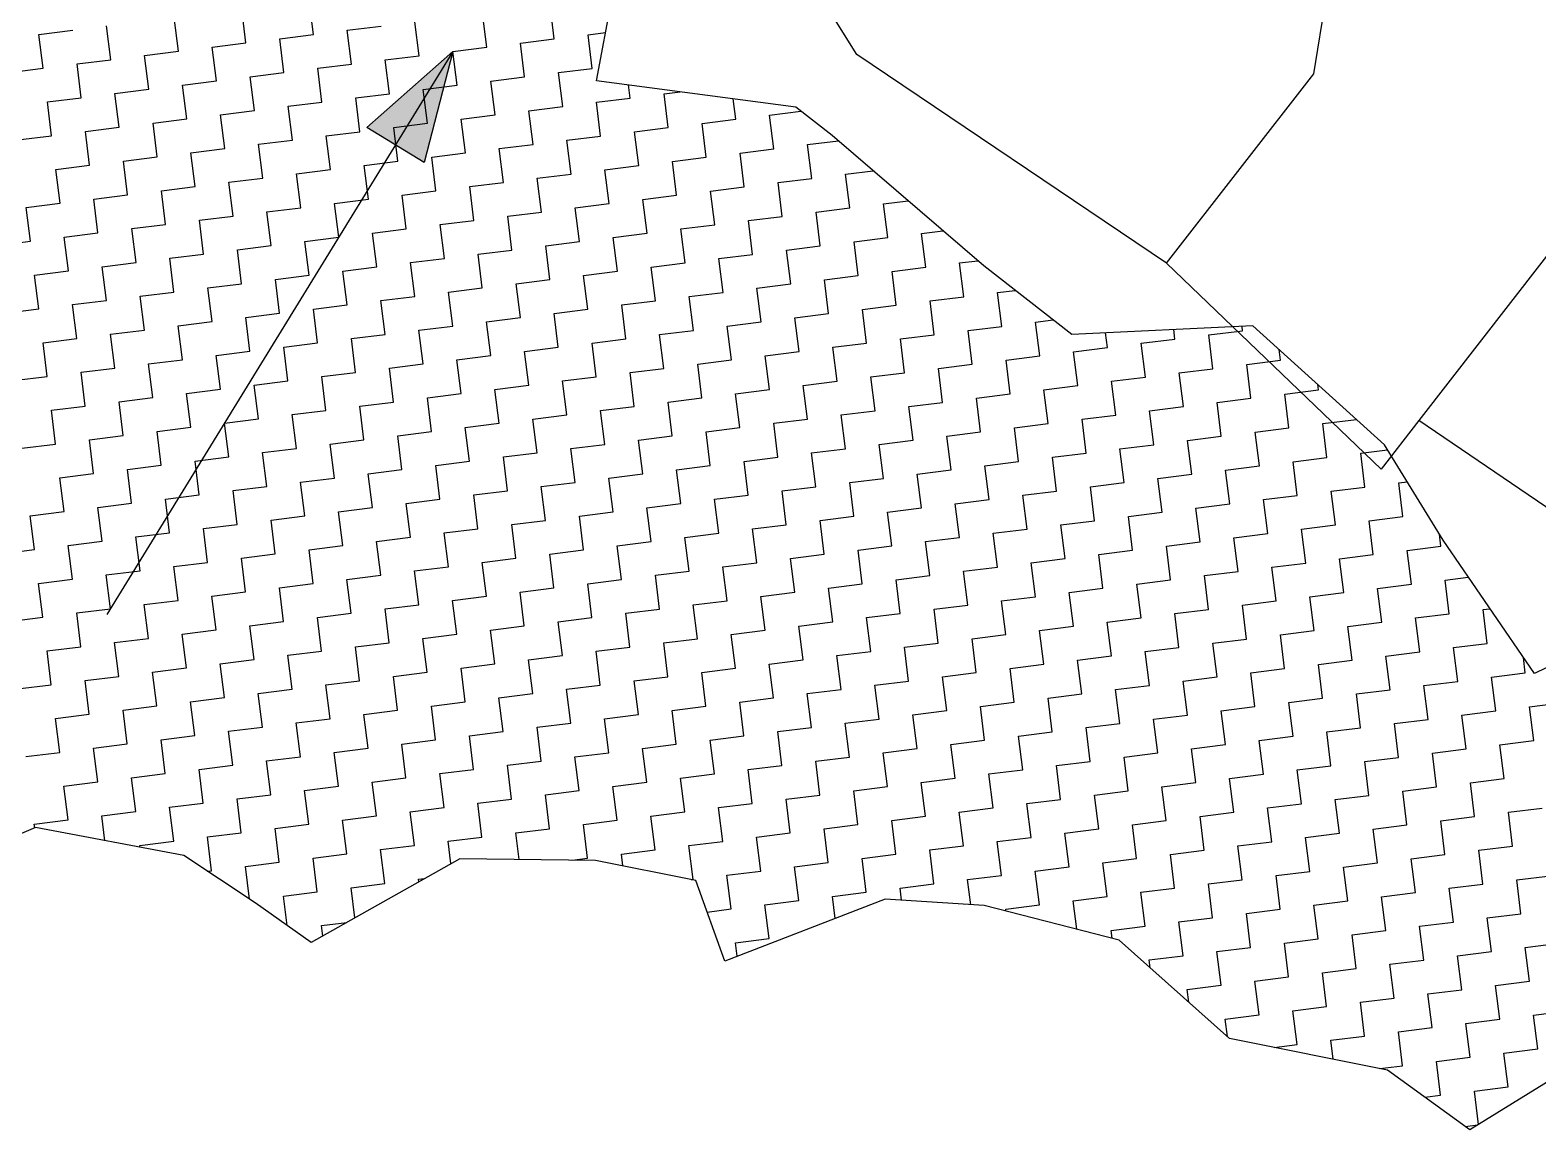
# Model space of a CAD drawing. Header units: metres. Extents: x 290108 to 292128, y 1990044 to 1991719.
# Drawn here: x 290333.5 to 290557.1, y 1990309.5 to 1990472.6 of the extents above; entities that cross this region are included whole.
import ezdxf

# ---------------------------------------------------------------- set-up
doc = ezdxf.new("R2010")
doc.units = ezdxf.units.M
doc.header["$MEASUREMENT"] = 0
doc.layers.add('POLY_HATCH', color=12, linetype='Continuous')
doc.layers.add('POLY_PARCEL', color=6, linetype='Continuous')

msp = doc.modelspace()

# ---------------------------------------------------------------- hatches: boundary and pattern name
h = msp.add_hatch(color=256)
h.paths.add_polyline_path([(290387.7, 1990455.57), (290391.94, 1990452.96), (290396.22, 1990469.43)])
h.paths.add_polyline_path([(290396.22, 1990469.43), (290383.46, 1990458.17), (290387.7, 1990455.57)])

# ---------------------------------------------------------------- linework, layer by layer
for points in [[(290396.22, 1990469.43), (290344.91, 1990385.92)], [(290396.22, 1990469.43), (290383.46, 1990458.17)], [(290396.22, 1990469.43), (290391.94, 1990452.96)], [(290391.94, 1990452.96), (290383.46, 1990458.17)]]:
    msp.add_lwpolyline(points)
at = {"layer": 'POLY_HATCH', "linetype": 'Continuous'}
for p, q in [((290375.55, 1990471.94), (290374.92, 1990476.96)), ((290411.25, 1990471.3), (290410.63, 1990476.31)), ((290355.5, 1990469.45), (290354.88, 1990474.46)), ((290365.52, 1990470.7), (290364.9, 1990475.71)), ((290391.2, 1990468.8), (290390.58, 1990473.81)), ((290401.23, 1990470.05), (290400.6, 1990475.06)), ((290334.83, 1990471.97), (290339.84, 1990472.59)), ((290335.46, 1990466.96), (290334.83, 1990471.97)), ((290345.48, 1990468.2), (290344.86, 1990473.21)), ((290370.54, 1990471.32), (290375.55, 1990471.94)), ((290380.56, 1990472.57), (290385.57, 1990473.19)), ((290381.18, 1990467.56), (290380.56, 1990472.57)), ((290416.26, 1990471.92), (290418.87, 1990472.25)), ((290416.89, 1990466.91), (290416.26, 1990471.92)), ((290350.49, 1990468.83), (290355.5, 1990469.45)), ((290360.51, 1990470.07), (290365.52, 1990470.7)), ((290361.14, 1990465.06), (290360.51, 1990470.07)), ((290371.16, 1990466.31), (290370.54, 1990471.32)), ((290396.22, 1990469.43), (290401.23, 1990470.05)), ((290396.84, 1990464.42), (290396.22, 1990469.43)), ((290406.24, 1990470.67), (290411.25, 1990471.3)), ((290406.86, 1990465.66), (290406.24, 1990470.67)), ((290340.47, 1990467.58), (290345.48, 1990468.2)), ((290341.09, 1990462.57), (290340.47, 1990467.58)), ((290351.11, 1990463.82), (290350.49, 1990468.83)), ((290376.17, 1990466.93), (290381.18, 1990467.56)), ((290386.19, 1990468.18), (290391.2, 1990468.8)), ((290386.82, 1990463.17), (290386.19, 1990468.18)), ((290330.44, 1990466.33), (290335.46, 1990466.96)), ((290356.12, 1990464.44), (290361.14, 1990465.06)), ((290366.15, 1990465.69), (290371.16, 1990466.31)), ((290366.77, 1990460.67), (290366.15, 1990465.69)), ((290376.79, 1990461.92), (290376.17, 1990466.93)), ((290401.85, 1990465.04), (290406.86, 1990465.66)), ((290402.47, 1990460.03), (290401.85, 1990465.04)), ((290411.87, 1990466.29), (290416.89, 1990466.91)), ((290412.5, 1990461.27), (290411.87, 1990466.29)), ((290346.1, 1990463.19), (290351.11, 1990463.82)), ((290346.73, 1990458.18), (290346.1, 1990463.19)), ((290356.75, 1990459.43), (290356.12, 1990464.44)), ((290381.81, 1990462.54), (290386.82, 1990463.17)), ((290391.83, 1990463.79), (290396.84, 1990464.42)), ((290392.45, 1990458.78), (290391.83, 1990463.79)), ((290422.52, 1990462.52), (290422.28, 1990464.46)), ((290427.53, 1990463.14), (290429.92, 1990463.44)), ((290428.15, 1990458.13), (290427.53, 1990463.14)), ((290336.08, 1990461.95), (290341.09, 1990462.57)), ((290336.7, 1990456.93), (290336.08, 1990461.95)), ((290361.76, 1990460.05), (290366.77, 1990460.67)), ((290371.78, 1990461.3), (290376.79, 1990461.92)), ((290372.41, 1990456.29), (290371.78, 1990461.3)), ((290382.43, 1990457.53), (290381.81, 1990462.54)), ((290407.49, 1990460.65), (290412.5, 1990461.27)), ((290408.11, 1990455.64), (290407.49, 1990460.65)), ((290417.51, 1990461.9), (290422.52, 1990462.52)), ((290418.13, 1990456.89), (290417.51, 1990461.9)), ((290438.18, 1990459.38), (290437.8, 1990462.39)), ((290443.19, 1990460), (290447.84, 1990460.58)), ((290341.71, 1990457.56), (290346.73, 1990458.18)), ((290351.74, 1990458.8), (290356.75, 1990459.43)), ((290352.36, 1990453.79), (290351.74, 1990458.8)), ((290362.38, 1990455.04), (290361.76, 1990460.05)), ((290387.44, 1990458.16), (290392.45, 1990458.78)), ((290388.06, 1990453.15), (290387.44, 1990458.16)), ((290397.46, 1990459.4), (290402.47, 1990460.03)), ((290398.09, 1990454.39), (290397.46, 1990459.4)), ((290433.17, 1990458.76), (290438.18, 1990459.38)), ((290433.79, 1990453.74), (290433.17, 1990458.76)), ((290443.81, 1990454.99), (290443.19, 1990460)), ((290331.69, 1990456.31), (290336.7, 1990456.93)), ((290342.34, 1990452.55), (290341.71, 1990457.56)), ((290367.39, 1990455.66), (290372.41, 1990456.29)), ((290377.42, 1990456.91), (290382.43, 1990457.53)), ((290378.04, 1990451.9), (290377.42, 1990456.91)), ((290413.12, 1990456.26), (290418.13, 1990456.89)), ((290413.74, 1990451.25), (290413.12, 1990456.26)), ((290423.14, 1990457.51), (290428.15, 1990458.13)), ((290423.77, 1990452.5), (290423.14, 1990457.51)), ((290448.82, 1990455.62), (290453.39, 1990456.18)), ((290347.35, 1990453.17), (290352.36, 1990453.79)), ((290357.37, 1990454.42), (290362.38, 1990455.04)), ((290358, 1990449.4), (290357.37, 1990454.42)), ((290368.02, 1990450.65), (290367.39, 1990455.66)), ((290393.08, 1990453.77), (290398.09, 1990454.39)), ((290393.7, 1990448.76), (290393.08, 1990453.77)), ((290403.1, 1990455.02), (290408.11, 1990455.64)), ((290403.72, 1990450), (290403.1, 1990455.02)), ((290428.78, 1990453.12), (290433.79, 1990453.74)), ((290438.8, 1990454.37), (290443.81, 1990454.99)), ((290439.42, 1990449.36), (290438.8, 1990454.37)), ((290449.45, 1990450.6), (290448.82, 1990455.62)), ((290337.33, 1990451.92), (290342.34, 1990452.55)), ((290337.95, 1990446.91), (290337.33, 1990451.92)), ((290347.97, 1990448.16), (290347.35, 1990453.17)), ((290373.03, 1990451.27), (290378.04, 1990451.9)), ((290383.05, 1990452.52), (290388.06, 1990453.15)), ((290383.68, 1990447.51), (290383.05, 1990452.52)), ((290418.76, 1990451.87), (290423.77, 1990452.5)), ((290419.38, 1990446.86), (290418.76, 1990451.87)), ((290429.4, 1990448.11), (290428.78, 1990453.12)), ((290454.46, 1990451.23), (290458.56, 1990451.74)), ((290352.98, 1990448.78), (290358, 1990449.4)), ((290363.01, 1990450.03), (290368.02, 1990450.65)), ((290363.63, 1990445.02), (290363.01, 1990450.03)), ((290373.65, 1990446.26), (290373.03, 1990451.27)), ((290398.71, 1990449.38), (290403.72, 1990450)), ((290399.33, 1990444.37), (290398.71, 1990449.38)), ((290408.73, 1990450.63), (290413.74, 1990451.25)), ((290409.36, 1990445.62), (290408.73, 1990450.63)), ((290434.41, 1990448.73), (290439.42, 1990449.36)), ((290444.44, 1990449.98), (290449.45, 1990450.6)), ((290445.06, 1990444.97), (290444.44, 1990449.98)), ((290455.08, 1990446.22), (290454.46, 1990451.23)), ((290342.96, 1990447.53), (290347.97, 1990448.16)), ((290343.58, 1990442.52), (290342.96, 1990447.53)), ((290353.61, 1990443.77), (290352.98, 1990448.78)), ((290378.66, 1990446.89), (290383.68, 1990447.51)), ((290388.69, 1990448.13), (290393.7, 1990448.76)), ((290389.31, 1990443.12), (290388.69, 1990448.13)), ((290424.39, 1990447.49), (290429.4, 1990448.11)), ((290425.01, 1990442.48), (290424.39, 1990447.49)), ((290435.04, 1990443.72), (290434.41, 1990448.73)), ((290460.09, 1990446.84), (290463.73, 1990447.29)), ((290332.94, 1990446.29), (290337.95, 1990446.91)), ((290333.56, 1990441.28), (290332.94, 1990446.29)), ((290358.62, 1990444.39), (290363.63, 1990445.02)), ((290368.64, 1990445.64), (290373.65, 1990446.26)), ((290369.26, 1990440.63), (290368.64, 1990445.64)), ((290379.29, 1990441.88), (290378.66, 1990446.89)), ((290404.34, 1990444.99), (290409.36, 1990445.62)), ((290404.97, 1990439.98), (290404.34, 1990444.99)), ((290414.37, 1990446.24), (290419.38, 1990446.86)), ((290414.99, 1990441.23), (290414.37, 1990446.24)), ((290440.05, 1990444.35), (290445.06, 1990444.97)), ((290450.07, 1990445.59), (290455.08, 1990446.22)), ((290450.69, 1990440.58), (290450.07, 1990445.59)), ((290460.72, 1990441.83), (290460.09, 1990446.84)), ((290338.57, 1990441.9), (290343.58, 1990442.52)), ((290348.6, 1990443.15), (290353.61, 1990443.77)), ((290349.22, 1990438.13), (290348.6, 1990443.15)), ((290359.24, 1990439.38), (290358.62, 1990444.39)), ((290384.3, 1990442.5), (290389.31, 1990443.12)), ((290384.92, 1990437.49), (290384.3, 1990442.5)), ((290394.32, 1990443.75), (290399.33, 1990444.37)), ((290394.95, 1990438.73), (290394.32, 1990443.75)), ((290430.03, 1990443.1), (290435.04, 1990443.72)), ((290430.65, 1990438.09), (290430.03, 1990443.1)), ((290440.67, 1990439.33), (290440.05, 1990444.35)), ((290465.73, 1990442.45), (290468.89, 1990442.85)), ((290328.55, 1990440.65), (290333.56, 1990441.28)), ((290339.2, 1990436.89), (290338.57, 1990441.9)), ((290364.25, 1990440.01), (290369.26, 1990440.63)), ((290374.28, 1990441.25), (290379.29, 1990441.88)), ((290374.9, 1990436.24), (290374.28, 1990441.25)), ((290409.98, 1990440.6), (290414.99, 1990441.23)), ((290410.6, 1990435.59), (290409.98, 1990440.6)), ((290420, 1990441.85), (290425.01, 1990442.48)), ((290420.63, 1990436.84), (290420, 1990441.85)), ((290445.68, 1990439.96), (290450.69, 1990440.58)), ((290455.71, 1990441.2), (290460.72, 1990441.83)), ((290456.33, 1990436.19), (290455.71, 1990441.2)), ((290466.35, 1990437.44), (290465.73, 1990442.45)), ((290344.21, 1990437.51), (290349.22, 1990438.13)), ((290354.23, 1990438.76), (290359.24, 1990439.38)), ((290354.85, 1990433.75), (290354.23, 1990438.76)), ((290364.88, 1990434.99), (290364.25, 1990440.01)), ((290389.93, 1990438.11), (290394.95, 1990438.73)), ((290390.56, 1990433.1), (290389.93, 1990438.11)), ((290399.96, 1990439.36), (290404.97, 1990439.98)), ((290400.58, 1990434.35), (290399.96, 1990439.36)), ((290425.64, 1990437.46), (290430.65, 1990438.09)), ((290435.66, 1990438.71), (290440.67, 1990439.33)), ((290436.28, 1990433.7), (290435.66, 1990438.71)), ((290446.31, 1990434.95), (290445.68, 1990439.96)), ((290471.36, 1990438.06), (290474.06, 1990438.4)), ((290471.99, 1990433.05), (290471.36, 1990438.06)), ((290334.18, 1990436.26), (290339.2, 1990436.89)), ((290334.81, 1990431.25), (290334.18, 1990436.26)), ((290344.83, 1990432.5), (290344.21, 1990437.51)), ((290369.89, 1990435.62), (290374.9, 1990436.24)), ((290379.91, 1990436.86), (290384.92, 1990437.49)), ((290380.53, 1990431.85), (290379.91, 1990436.86)), ((290415.61, 1990436.22), (290420.63, 1990436.84)), ((290416.24, 1990431.21), (290415.61, 1990436.22)), ((290426.26, 1990432.45), (290425.64, 1990437.46)), ((290451.32, 1990435.57), (290456.33, 1990436.19)), ((290461.34, 1990436.82), (290466.35, 1990437.44)), ((290461.96, 1990431.81), (290461.34, 1990436.82)), ((290349.84, 1990433.12), (290354.85, 1990433.75)), ((290359.87, 1990434.37), (290364.88, 1990434.99)), ((290360.49, 1990429.36), (290359.87, 1990434.37)), ((290370.51, 1990430.61), (290369.89, 1990435.62)), ((290395.57, 1990433.72), (290400.58, 1990434.35)), ((290396.19, 1990428.71), (290395.57, 1990433.72)), ((290405.59, 1990434.97), (290410.6, 1990435.59)), ((290406.22, 1990429.96), (290405.59, 1990434.97)), ((290431.27, 1990433.08), (290436.28, 1990433.7)), ((290441.3, 1990434.32), (290446.31, 1990434.95)), ((290441.92, 1990429.31), (290441.3, 1990434.32)), ((290451.94, 1990430.56), (290451.32, 1990435.57)), ((290477, 1990433.68), (290479.62, 1990434)), ((290477.62, 1990428.66), (290477, 1990433.68)), ((290339.82, 1990431.88), (290344.83, 1990432.5)), ((290340.44, 1990426.87), (290339.82, 1990431.88)), ((290350.47, 1990428.11), (290349.84, 1990433.12)), ((290375.52, 1990431.23), (290380.53, 1990431.85)), ((290385.55, 1990432.48), (290390.56, 1990433.1)), ((290386.17, 1990427.46), (290385.55, 1990432.48)), ((290421.25, 1990431.83), (290426.26, 1990432.45)), ((290421.87, 1990426.82), (290421.25, 1990431.83)), ((290431.9, 1990428.06), (290431.27, 1990433.08)), ((290456.95, 1990431.18), (290461.96, 1990431.81)), ((290466.98, 1990432.43), (290471.99, 1990433.05)), ((290467.6, 1990427.42), (290466.98, 1990432.43)), ((290329.8, 1990430.63), (290334.81, 1990431.25)), ((290355.48, 1990428.74), (290360.49, 1990429.36)), ((290365.5, 1990429.98), (290370.51, 1990430.61)), ((290366.12, 1990424.97), (290365.5, 1990429.98)), ((290376.15, 1990426.22), (290375.52, 1990431.23)), ((290401.2, 1990429.34), (290406.22, 1990429.96)), ((290401.83, 1990424.32), (290401.2, 1990429.34)), ((290411.23, 1990430.58), (290416.24, 1990431.21)), ((290411.85, 1990425.57), (290411.23, 1990430.58)), ((290436.91, 1990428.69), (290441.92, 1990429.31)), ((290446.93, 1990429.93), (290451.94, 1990430.56)), ((290447.55, 1990424.92), (290446.93, 1990429.93)), ((290457.58, 1990426.17), (290456.95, 1990431.18)), ((290482.63, 1990429.29), (290485.26, 1990429.61)), ((290483.26, 1990424.28), (290482.63, 1990429.29)), ((290335.43, 1990426.24), (290340.44, 1990426.87)), ((290345.45, 1990427.49), (290350.47, 1990428.11)), ((290346.08, 1990422.48), (290345.45, 1990427.49)), ((290356.1, 1990423.72), (290355.48, 1990428.74)), ((290381.16, 1990426.84), (290386.17, 1990427.46)), ((290381.78, 1990421.83), (290381.16, 1990426.84)), ((290391.18, 1990428.09), (290396.19, 1990428.71)), ((290391.8, 1990423.08), (290391.18, 1990428.09)), ((290426.88, 1990427.44), (290431.9, 1990428.06)), ((290427.51, 1990422.43), (290426.88, 1990427.44)), ((290437.53, 1990423.68), (290436.91, 1990428.69)), ((290462.59, 1990426.79), (290467.6, 1990427.42)), ((290472.61, 1990428.04), (290477.62, 1990428.66)), ((290473.23, 1990423.03), (290472.61, 1990428.04)), ((290493.28, 1990425.52), (290493.01, 1990427.71)), ((290503.3, 1990426.77), (290503.13, 1990428.18)), ((290508.31, 1990427.39), (290513.33, 1990428.02)), ((290508.94, 1990422.38), (290508.31, 1990427.39)), ((290513.33, 1990428.02), (290513.25, 1990428.66)), ((290336.06, 1990421.23), (290335.43, 1990426.24)), ((290361.11, 1990424.35), (290366.12, 1990424.97)), ((290371.14, 1990425.59), (290376.15, 1990426.22)), ((290371.76, 1990420.58), (290371.14, 1990425.59)), ((290406.84, 1990424.95), (290411.85, 1990425.57)), ((290407.46, 1990419.94), (290406.84, 1990424.95)), ((290416.86, 1990426.19), (290421.87, 1990426.82)), ((290417.48, 1990421.18), (290416.86, 1990426.19)), ((290442.54, 1990424.3), (290447.55, 1990424.92)), ((290452.56, 1990425.55), (290457.58, 1990426.17)), ((290453.19, 1990420.54), (290452.56, 1990425.55)), ((290463.21, 1990421.78), (290462.59, 1990426.79)), ((290488.27, 1990424.9), (290493.28, 1990425.52)), ((290488.89, 1990419.89), (290488.27, 1990424.9)), ((290498.29, 1990426.15), (290503.3, 1990426.77)), ((290498.91, 1990421.13), (290498.29, 1990426.15)), ((290518.96, 1990423.63), (290518.76, 1990425.21)), ((290341.07, 1990421.85), (290346.08, 1990422.48)), ((290351.09, 1990423.1), (290356.1, 1990423.72)), ((290351.71, 1990418.09), (290351.09, 1990423.1)), ((290361.74, 1990419.34), (290361.11, 1990424.35)), ((290386.79, 1990422.45), (290391.8, 1990423.08)), ((290387.42, 1990417.44), (290386.79, 1990422.45)), ((290396.82, 1990423.7), (290401.83, 1990424.32)), ((290397.44, 1990418.69), (290396.82, 1990423.7)), ((290422.5, 1990421.81), (290427.51, 1990422.43)), ((290432.52, 1990423.05), (290437.53, 1990423.68)), ((290433.14, 1990418.04), (290432.52, 1990423.05)), ((290443.17, 1990419.29), (290442.54, 1990424.3)), ((290468.22, 1990422.41), (290473.23, 1990423.03)), ((290468.85, 1990417.39), (290468.22, 1990422.41)), ((290478.25, 1990423.65), (290483.26, 1990424.28)), ((290478.87, 1990418.64), (290478.25, 1990423.65)), ((290503.93, 1990421.76), (290508.94, 1990422.38)), ((290513.95, 1990423.01), (290518.96, 1990423.63)), ((290514.57, 1990417.99), (290513.95, 1990423.01)), ((290331.04, 1990420.61), (290336.06, 1990421.23)), ((290341.69, 1990416.84), (290341.07, 1990421.85)), ((290366.75, 1990419.96), (290371.76, 1990420.58)), ((290376.77, 1990421.21), (290381.78, 1990421.83)), ((290377.39, 1990416.2), (290376.77, 1990421.21)), ((290412.47, 1990420.56), (290417.48, 1990421.18)), ((290413.1, 1990415.55), (290412.47, 1990420.56)), ((290423.12, 1990416.79), (290422.5, 1990421.81)), ((290448.18, 1990419.91), (290453.19, 1990420.54)), ((290458.2, 1990421.16), (290463.21, 1990421.78)), ((290458.82, 1990416.15), (290458.2, 1990421.16)), ((290493.9, 1990420.51), (290498.91, 1990421.13)), ((290494.53, 1990415.5), (290493.9, 1990420.51)), ((290504.55, 1990416.75), (290503.93, 1990421.76)), ((290346.7, 1990417.47), (290351.71, 1990418.09)), ((290356.72, 1990418.71), (290361.74, 1990419.34)), ((290357.35, 1990413.7), (290356.72, 1990418.71)), ((290367.37, 1990414.95), (290366.75, 1990419.96)), ((290392.43, 1990418.07), (290397.44, 1990418.69)), ((290393.05, 1990413.05), (290392.43, 1990418.07)), ((290402.45, 1990419.31), (290407.46, 1990419.94)), ((290403.07, 1990414.3), (290402.45, 1990419.31)), ((290428.13, 1990417.42), (290433.14, 1990418.04)), ((290438.15, 1990418.66), (290443.17, 1990419.29)), ((290438.78, 1990413.65), (290438.15, 1990418.66)), ((290448.8, 1990414.9), (290448.18, 1990419.91)), ((290473.86, 1990418.02), (290478.87, 1990418.64)), ((290474.48, 1990413.01), (290473.86, 1990418.02)), ((290483.88, 1990419.26), (290488.89, 1990419.89)), ((290484.5, 1990414.25), (290483.88, 1990419.26)), ((290509.56, 1990417.37), (290514.57, 1990417.99)), ((290519.58, 1990418.62), (290524.59, 1990419.24)), ((290520.21, 1990413.61), (290519.58, 1990418.62)), ((290524.59, 1990419.24), (290524.5, 1990420.03)), ((290336.68, 1990416.22), (290341.69, 1990416.84)), ((290337.3, 1990411.21), (290336.68, 1990416.22)), ((290347.33, 1990412.45), (290346.7, 1990417.47)), ((290372.38, 1990415.57), (290377.39, 1990416.2)), ((290382.4, 1990416.82), (290387.42, 1990417.44)), ((290383.03, 1990411.81), (290382.4, 1990416.82)), ((290418.11, 1990416.17), (290423.12, 1990416.79)), ((290418.73, 1990411.16), (290418.11, 1990416.17)), ((290428.75, 1990412.41), (290428.13, 1990417.42)), ((290453.81, 1990415.52), (290458.82, 1990416.15)), ((290463.83, 1990416.77), (290468.85, 1990417.39)), ((290464.46, 1990411.76), (290463.83, 1990416.77)), ((290499.54, 1990416.12), (290504.55, 1990416.75)), ((290500.16, 1990411.11), (290499.54, 1990416.12)), ((290510.18, 1990412.36), (290509.56, 1990417.37)), ((290352.34, 1990413.08), (290357.35, 1990413.7)), ((290362.36, 1990414.32), (290367.37, 1990414.95)), ((290362.98, 1990409.31), (290362.36, 1990414.32)), ((290373.01, 1990410.56), (290372.38, 1990415.57)), ((290398.06, 1990413.68), (290403.07, 1990414.3)), ((290398.69, 1990408.67), (290398.06, 1990413.68)), ((290408.09, 1990414.92), (290413.1, 1990415.55)), ((290408.71, 1990409.91), (290408.09, 1990414.92)), ((290433.77, 1990413.03), (290438.78, 1990413.65)), ((290443.79, 1990414.28), (290448.8, 1990414.9)), ((290444.41, 1990409.27), (290443.79, 1990414.28)), ((290454.44, 1990410.51), (290453.81, 1990415.52)), ((290479.49, 1990413.63), (290484.5, 1990414.25)), ((290480.12, 1990408.62), (290479.49, 1990413.63)), ((290489.52, 1990414.88), (290494.53, 1990415.5)), ((290490.14, 1990409.87), (290489.52, 1990414.88)), ((290515.2, 1990412.98), (290520.21, 1990413.61)), ((290525.22, 1990414.23), (290530.22, 1990414.85)), ((290525.84, 1990409.22), (290525.22, 1990414.23)), ((290332.29, 1990410.58), (290337.3, 1990411.21)), ((290342.31, 1990411.83), (290347.33, 1990412.45)), ((290342.94, 1990406.82), (290342.31, 1990411.83)), ((290352.96, 1990408.07), (290352.34, 1990413.08)), ((290378.02, 1990411.18), (290383.03, 1990411.81)), ((290388.04, 1990412.43), (290393.05, 1990413.05)), ((290388.66, 1990407.42), (290388.04, 1990412.43)), ((290423.74, 1990411.78), (290428.75, 1990412.41)), ((290424.37, 1990406.77), (290423.74, 1990411.78)), ((290434.39, 1990408.02), (290433.77, 1990413.03)), ((290459.45, 1990411.14), (290464.46, 1990411.76)), ((290469.47, 1990412.38), (290474.48, 1990413.01)), ((290470.09, 1990407.37), (290469.47, 1990412.38)), ((290505.17, 1990411.74), (290510.18, 1990412.36)), ((290505.8, 1990406.72), (290505.17, 1990411.74)), ((290515.82, 1990407.97), (290515.2, 1990412.98)), ((290357.97, 1990408.69), (290362.98, 1990409.31)), ((290367.99, 1990409.94), (290373.01, 1990410.56)), ((290368.62, 1990404.93), (290367.99, 1990409.94)), ((290378.64, 1990406.17), (290378.02, 1990411.18)), ((290403.7, 1990409.29), (290408.71, 1990409.91)), ((290404.32, 1990404.28), (290403.7, 1990409.29)), ((290413.72, 1990410.54), (290418.73, 1990411.16)), ((290414.34, 1990405.52), (290413.72, 1990410.54)), ((290439.4, 1990408.64), (290444.41, 1990409.27)), ((290449.42, 1990409.89), (290454.44, 1990410.51)), ((290450.05, 1990404.88), (290449.42, 1990409.89)), ((290460.07, 1990406.12), (290459.45, 1990411.14)), ((290485.13, 1990409.24), (290490.14, 1990409.87)), ((290485.75, 1990404.23), (290485.13, 1990409.24)), ((290495.15, 1990410.49), (290500.16, 1990411.11)), ((290495.77, 1990405.48), (290495.15, 1990410.49)), ((290520.83, 1990408.59), (290525.84, 1990409.22)), ((290530.85, 1990409.84), (290534.84, 1990410.34)), ((290531.48, 1990404.83), (290530.85, 1990409.84)), ((290337.93, 1990406.2), (290342.94, 1990406.82)), ((290347.95, 1990407.44), (290352.96, 1990408.07)), ((290348.57, 1990402.43), (290347.95, 1990407.44)), ((290358.59, 1990403.68), (290357.97, 1990408.69)), ((290383.65, 1990406.8), (290388.66, 1990407.42)), ((290384.28, 1990401.78), (290383.65, 1990406.8)), ((290393.67, 1990408.04), (290398.69, 1990408.67)), ((290394.3, 1990403.03), (290393.67, 1990408.04)), ((290419.36, 1990406.15), (290424.37, 1990406.77)), ((290429.38, 1990407.4), (290434.39, 1990408.02)), ((290430, 1990402.38), (290429.38, 1990407.4)), ((290440.02, 1990403.63), (290439.4, 1990408.64)), ((290465.08, 1990406.75), (290470.09, 1990407.37)), ((290465.7, 1990401.74), (290465.08, 1990406.75)), ((290475.1, 1990407.99), (290480.12, 1990408.62)), ((290475.73, 1990402.98), (290475.1, 1990407.99)), ((290500.78, 1990406.1), (290505.8, 1990406.72)), ((290510.81, 1990407.35), (290515.82, 1990407.97)), ((290511.43, 1990402.34), (290510.81, 1990407.35)), ((290521.45, 1990403.58), (290520.83, 1990408.59)), ((290338.55, 1990401.18), (290337.93, 1990406.2)), ((290363.61, 1990404.3), (290368.62, 1990404.93)), ((290373.63, 1990405.55), (290378.64, 1990406.17)), ((290374.25, 1990400.54), (290373.63, 1990405.55)), ((290409.33, 1990404.9), (290414.34, 1990405.52)), ((290409.96, 1990399.89), (290409.33, 1990404.9)), ((290419.98, 1990401.14), (290419.36, 1990406.15)), ((290445.04, 1990404.25), (290450.05, 1990404.88)), ((290455.06, 1990405.5), (290460.07, 1990406.12)), ((290455.68, 1990400.49), (290455.06, 1990405.5)), ((290490.76, 1990404.85), (290495.77, 1990405.48)), ((290491.39, 1990399.84), (290490.76, 1990404.85)), ((290501.41, 1990401.09), (290500.78, 1990406.1)), ((290526.47, 1990404.21), (290531.48, 1990404.83)), ((290536.49, 1990405.45), (290537.75, 1990405.61)), ((290537.11, 1990400.44), (290536.49, 1990405.45)), ((290343.56, 1990401.81), (290348.57, 1990402.43)), ((290353.58, 1990403.05), (290358.59, 1990403.68)), ((290354.21, 1990398.04), (290353.58, 1990403.05)), ((290364.23, 1990399.29), (290363.61, 1990404.3)), ((290389.29, 1990402.41), (290394.3, 1990403.03)), ((290389.91, 1990397.4), (290389.29, 1990402.41)), ((290399.31, 1990403.65), (290404.32, 1990404.28)), ((290399.93, 1990398.64), (290399.31, 1990403.65)), ((290424.99, 1990401.76), (290430, 1990402.38)), ((290435.01, 1990403.01), (290440.02, 1990403.63)), ((290435.64, 1990398), (290435.01, 1990403.01)), ((290445.66, 1990399.24), (290445.04, 1990404.25)), ((290470.72, 1990402.36), (290475.73, 1990402.98)), ((290471.34, 1990397.35), (290470.72, 1990402.36)), ((290480.74, 1990403.61), (290485.75, 1990404.23)), ((290481.36, 1990398.6), (290480.74, 1990403.61)), ((290506.42, 1990401.71), (290511.43, 1990402.34)), ((290516.44, 1990402.96), (290521.45, 1990403.58)), ((290517.07, 1990397.95), (290516.44, 1990402.96)), ((290527.09, 1990399.2), (290526.47, 1990404.21)), ((290333.54, 1990400.56), (290338.55, 1990401.18)), ((290334.16, 1990395.55), (290333.54, 1990400.56)), ((290344.18, 1990396.8), (290343.56, 1990401.81)), ((290369.24, 1990399.91), (290374.25, 1990400.54)), ((290379.26, 1990401.16), (290384.28, 1990401.78)), ((290379.89, 1990396.15), (290379.26, 1990401.16)), ((290414.97, 1990400.51), (290419.98, 1990401.14)), ((290415.59, 1990395.5), (290414.97, 1990400.51)), ((290425.61, 1990396.75), (290424.99, 1990401.76)), ((290450.67, 1990399.87), (290455.68, 1990400.49)), ((290460.69, 1990401.11), (290465.7, 1990401.74)), ((290461.32, 1990396.1), (290460.69, 1990401.11)), ((290496.4, 1990400.47), (290501.41, 1990401.09)), ((290497.02, 1990395.45), (290496.4, 1990400.47)), ((290507.04, 1990396.7), (290506.42, 1990401.71)), ((290532.1, 1990399.82), (290537.11, 1990400.44)), ((290349.2, 1990397.42), (290354.21, 1990398.04)), ((290359.22, 1990398.67), (290364.23, 1990399.29)), ((290359.84, 1990393.66), (290359.22, 1990398.67)), ((290369.86, 1990394.9), (290369.24, 1990399.91)), ((290394.92, 1990398.02), (290399.93, 1990398.64)), ((290395.55, 1990393.01), (290394.92, 1990398.02)), ((290404.94, 1990399.27), (290409.96, 1990399.89)), ((290405.57, 1990394.26), (290404.94, 1990399.27)), ((290430.62, 1990397.37), (290435.64, 1990398)), ((290440.65, 1990398.62), (290445.66, 1990399.24)), ((290441.27, 1990393.61), (290440.65, 1990398.62)), ((290451.29, 1990394.85), (290450.67, 1990399.87)), ((290476.35, 1990397.97), (290481.36, 1990398.6)), ((290476.97, 1990392.96), (290476.35, 1990397.97)), ((290486.37, 1990399.22), (290491.39, 1990399.84)), ((290487, 1990394.21), (290486.37, 1990399.22)), ((290512.05, 1990397.32), (290517.07, 1990397.95)), ((290522.08, 1990398.57), (290527.09, 1990399.2)), ((290522.7, 1990393.56), (290522.08, 1990398.57)), ((290532.72, 1990394.81), (290532.1, 1990399.82)), ((290542.75, 1990396.05), (290542.53, 1990397.82)), ((290329.15, 1990394.93), (290334.16, 1990395.55)), ((290339.17, 1990396.17), (290344.18, 1990396.8)), ((290339.8, 1990391.16), (290339.17, 1990396.17)), ((290349.82, 1990392.41), (290349.2, 1990397.42)), ((290374.88, 1990395.53), (290379.89, 1990396.15)), ((290384.9, 1990396.77), (290389.91, 1990397.4)), ((290385.52, 1990391.76), (290384.9, 1990396.77)), ((290420.6, 1990396.13), (290425.61, 1990396.75)), ((290421.23, 1990391.11), (290420.6, 1990396.13)), ((290431.25, 1990392.36), (290430.62, 1990397.37)), ((290456.31, 1990395.48), (290461.32, 1990396.1)), ((290466.33, 1990396.73), (290471.34, 1990397.35)), ((290466.95, 1990391.71), (290466.33, 1990396.73)), ((290502.03, 1990396.08), (290507.04, 1990396.7)), ((290502.66, 1990391.07), (290502.03, 1990396.08)), ((290512.68, 1990392.31), (290512.05, 1990397.32)), ((290537.74, 1990395.43), (290542.75, 1990396.05)), ((290354.83, 1990393.03), (290359.84, 1990393.66)), ((290364.85, 1990394.28), (290369.86, 1990394.9)), ((290365.48, 1990389.27), (290364.85, 1990394.28)), ((290375.5, 1990390.51), (290374.88, 1990395.53)), ((290400.56, 1990393.63), (290405.57, 1990394.26)), ((290401.18, 1990388.62), (290400.56, 1990393.63)), ((290410.58, 1990394.88), (290415.59, 1990395.5)), ((290411.2, 1990389.87), (290410.58, 1990394.88)), ((290436.26, 1990392.98), (290441.27, 1990393.61)), ((290446.28, 1990394.23), (290451.29, 1990394.85)), ((290446.91, 1990389.22), (290446.28, 1990394.23)), ((290456.93, 1990390.47), (290456.31, 1990395.48)), ((290481.99, 1990393.58), (290487, 1990394.21)), ((290482.61, 1990388.57), (290481.99, 1990393.58)), ((290492.01, 1990394.83), (290497.02, 1990395.45)), ((290492.63, 1990389.82), (290492.01, 1990394.83)), ((290517.69, 1990392.94), (290522.7, 1990393.56)), ((290527.71, 1990394.18), (290532.72, 1990394.81)), ((290528.34, 1990389.17), (290527.71, 1990394.18)), ((290538.36, 1990390.42), (290537.74, 1990395.43)), ((290334.78, 1990390.54), (290339.8, 1990391.16)), ((290344.81, 1990391.79), (290349.82, 1990392.41)), ((290345.43, 1990386.77), (290344.81, 1990391.79)), ((290355.45, 1990388.02), (290354.83, 1990393.03)), ((290380.51, 1990391.14), (290385.52, 1990391.76)), ((290381.13, 1990386.13), (290380.51, 1990391.14)), ((290390.53, 1990392.38), (290395.55, 1990393.01)), ((290391.16, 1990387.37), (290390.53, 1990392.38)), ((290416.21, 1990390.49), (290421.23, 1990391.11)), ((290426.24, 1990391.74), (290431.25, 1990392.36)), ((290426.86, 1990386.73), (290426.24, 1990391.74)), ((290436.88, 1990387.97), (290436.26, 1990392.98)), ((290461.94, 1990391.09), (290466.95, 1990391.71)), ((290462.56, 1990386.08), (290461.94, 1990391.09)), ((290471.96, 1990392.34), (290476.97, 1990392.96)), ((290472.59, 1990387.33), (290471.96, 1990392.34)), ((290497.64, 1990390.44), (290502.66, 1990391.07)), ((290507.67, 1990391.69), (290512.68, 1990392.31)), ((290508.29, 1990386.68), (290507.67, 1990391.69)), ((290518.31, 1990387.93), (290517.69, 1990392.94)), ((290543.37, 1990391.04), (290546.81, 1990391.47)), ((290335.41, 1990385.53), (290334.78, 1990390.54)), ((290360.47, 1990388.64), (290365.48, 1990389.27)), ((290370.49, 1990389.89), (290375.5, 1990390.51)), ((290371.11, 1990384.88), (290370.49, 1990389.89)), ((290406.19, 1990389.24), (290411.2, 1990389.87)), ((290406.81, 1990384.23), (290406.19, 1990389.24)), ((290416.84, 1990385.48), (290416.21, 1990390.49)), ((290441.89, 1990388.6), (290446.91, 1990389.22)), ((290451.92, 1990389.84), (290456.93, 1990390.47)), ((290452.54, 1990384.83), (290451.92, 1990389.84)), ((290487.62, 1990389.2), (290492.63, 1990389.82)), ((290488.24, 1990384.18), (290487.62, 1990389.2)), ((290498.27, 1990385.43), (290497.64, 1990390.44)), ((290523.32, 1990388.55), (290528.34, 1990389.17)), ((290533.35, 1990389.8), (290538.36, 1990390.42)), ((290533.97, 1990384.78), (290533.35, 1990389.8)), ((290543.99, 1990386.03), (290543.37, 1990391.04)), ((290340.42, 1990386.15), (290345.43, 1990386.77)), ((290350.44, 1990387.4), (290355.45, 1990388.02)), ((290351.07, 1990382.39), (290350.44, 1990387.4)), ((290361.09, 1990383.63), (290360.47, 1990388.64)), ((290386.15, 1990386.75), (290391.16, 1990387.37)), ((290386.77, 1990381.74), (290386.15, 1990386.75)), ((290396.17, 1990388), (290401.18, 1990388.62)), ((290396.79, 1990382.99), (290396.17, 1990388)), ((290421.85, 1990386.1), (290426.86, 1990386.73)), ((290431.87, 1990387.35), (290436.88, 1990387.97)), ((290432.5, 1990382.34), (290431.87, 1990387.35)), ((290442.52, 1990383.59), (290441.89, 1990388.6)), ((290467.58, 1990386.7), (290472.59, 1990387.33)), ((290468.2, 1990381.69), (290467.58, 1990386.7)), ((290477.6, 1990387.95), (290482.61, 1990388.57)), ((290478.22, 1990382.94), (290477.6, 1990387.95)), ((290503.28, 1990386.06), (290508.29, 1990386.68)), ((290513.3, 1990387.3), (290518.31, 1990387.93)), ((290513.92, 1990382.29), (290513.3, 1990387.3)), ((290523.95, 1990383.54), (290523.32, 1990388.55)), ((290549, 1990386.65), (290550.02, 1990386.78)), ((290549.63, 1990381.64), (290549, 1990386.65)), ((290330.4, 1990384.9), (290335.41, 1990385.53)), ((290341.04, 1990381.14), (290340.42, 1990386.15)), ((290366.1, 1990384.26), (290371.11, 1990384.88)), ((290376.12, 1990385.5), (290381.13, 1990386.13)), ((290376.75, 1990380.49), (290376.12, 1990385.5)), ((290411.83, 1990384.86), (290416.84, 1990385.48)), ((290412.45, 1990379.84), (290411.83, 1990384.86)), ((290422.47, 1990381.09), (290421.85, 1990386.1)), ((290447.53, 1990384.21), (290452.54, 1990384.83)), ((290457.55, 1990385.46), (290462.56, 1990386.08)), ((290458.18, 1990380.44), (290457.55, 1990385.46)), ((290493.26, 1990384.81), (290498.27, 1990385.43)), ((290493.88, 1990379.8), (290493.26, 1990384.81)), ((290503.9, 1990381.04), (290503.28, 1990386.06)), ((290528.96, 1990384.16), (290533.97, 1990384.78)), ((290538.98, 1990385.41), (290543.99, 1990386.03)), ((290539.61, 1990380.4), (290538.98, 1990385.41)), ((290346.05, 1990381.76), (290351.07, 1990382.39)), ((290356.08, 1990383.01), (290361.09, 1990383.63)), ((290356.7, 1990378), (290356.08, 1990383.01)), ((290366.72, 1990379.24), (290366.1, 1990384.26)), ((290391.78, 1990382.36), (290396.79, 1990382.99)), ((290392.4, 1990377.35), (290391.78, 1990382.36)), ((290401.8, 1990383.61), (290406.81, 1990384.23)), ((290402.43, 1990378.6), (290401.8, 1990383.61)), ((290427.48, 1990381.71), (290432.5, 1990382.34)), ((290437.51, 1990382.96), (290442.52, 1990383.59)), ((290438.13, 1990377.95), (290437.51, 1990382.96)), ((290448.15, 1990379.2), (290447.53, 1990384.21)), ((290473.21, 1990382.31), (290478.22, 1990382.94)), ((290473.83, 1990377.3), (290473.21, 1990382.31)), ((290483.23, 1990383.56), (290488.24, 1990384.18)), ((290483.86, 1990378.55), (290483.23, 1990383.56)), ((290508.91, 1990381.67), (290513.92, 1990382.29)), ((290518.94, 1990382.91), (290523.95, 1990383.54)), ((290519.56, 1990377.9), (290518.94, 1990382.91)), ((290529.58, 1990379.15), (290528.96, 1990384.16)), ((290336.03, 1990380.52), (290341.04, 1990381.14)), ((290336.65, 1990375.5), (290336.03, 1990380.52)), ((290346.68, 1990376.75), (290346.05, 1990381.76)), ((290371.73, 1990379.87), (290376.75, 1990380.49)), ((290381.76, 1990381.12), (290386.77, 1990381.74)), ((290382.38, 1990376.1), (290381.76, 1990381.12)), ((290417.46, 1990380.47), (290422.47, 1990381.09)), ((290418.08, 1990375.46), (290417.46, 1990380.47)), ((290428.11, 1990376.7), (290427.48, 1990381.71)), ((290453.16, 1990379.82), (290458.18, 1990380.44)), ((290463.19, 1990381.07), (290468.2, 1990381.69)), ((290463.81, 1990376.06), (290463.19, 1990381.07)), ((290498.89, 1990380.42), (290503.9, 1990381.04)), ((290499.51, 1990375.41), (290498.89, 1990380.42)), ((290509.54, 1990376.66), (290508.91, 1990381.67)), ((290534.59, 1990379.77), (290539.61, 1990380.4)), ((290544.62, 1990381.02), (290549.63, 1990381.64)), ((290545.24, 1990376.01), (290544.62, 1990381.02)), ((290351.69, 1990377.37), (290356.7, 1990378)), ((290361.71, 1990378.62), (290366.72, 1990379.24)), ((290362.34, 1990373.61), (290361.71, 1990378.62)), ((290372.36, 1990374.86), (290371.73, 1990379.87)), ((290397.42, 1990377.97), (290402.43, 1990378.6)), ((290398.04, 1990372.96), (290397.42, 1990377.97)), ((290407.44, 1990379.22), (290412.45, 1990379.84)), ((290408.06, 1990374.21), (290407.44, 1990379.22)), ((290433.12, 1990377.33), (290438.13, 1990377.95)), ((290443.14, 1990378.57), (290448.15, 1990379.2)), ((290443.77, 1990373.56), (290443.14, 1990378.57)), ((290453.79, 1990374.81), (290453.16, 1990379.82)), ((290478.84, 1990377.93), (290483.86, 1990378.55)), ((290479.47, 1990372.91), (290478.84, 1990377.93)), ((290488.87, 1990379.17), (290493.88, 1990379.8)), ((290489.49, 1990374.16), (290488.87, 1990379.17)), ((290514.55, 1990377.28), (290519.56, 1990377.9)), ((290524.57, 1990378.53), (290529.58, 1990379.15)), ((290525.19, 1990373.51), (290524.57, 1990378.53)), ((290535.22, 1990374.76), (290534.59, 1990379.77)), ((290555.26, 1990377.26), (290554.98, 1990379.55)), ((290331.64, 1990374.88), (290336.65, 1990375.5)), ((290341.67, 1990376.13), (290346.68, 1990376.75)), ((290342.29, 1990371.12), (290341.67, 1990376.13)), ((290352.31, 1990372.36), (290351.69, 1990377.37)), ((290377.37, 1990375.48), (290382.38, 1990376.1)), ((290377.99, 1990370.47), (290377.37, 1990375.48)), ((290387.39, 1990376.73), (290392.4, 1990377.35)), ((290388.02, 1990371.72), (290387.39, 1990376.73)), ((290413.07, 1990374.83), (290418.08, 1990375.46)), ((290423.1, 1990376.08), (290428.11, 1990376.7)), ((290423.72, 1990371.07), (290423.1, 1990376.08)), ((290433.74, 1990372.32), (290433.12, 1990377.33)), ((290458.8, 1990375.43), (290463.81, 1990376.06)), ((290459.42, 1990370.42), (290458.8, 1990375.43)), ((290468.82, 1990376.68), (290473.83, 1990377.3)), ((290469.45, 1990371.67), (290468.82, 1990376.68)), ((290504.53, 1990376.03), (290509.54, 1990376.66)), ((290505.15, 1990371.02), (290504.53, 1990376.03)), ((290515.17, 1990372.27), (290514.55, 1990377.28)), ((290540.23, 1990375.38), (290545.24, 1990376.01)), ((290550.25, 1990376.63), (290555.26, 1990377.26)), ((290550.88, 1990371.62), (290550.25, 1990376.63)), ((290357.32, 1990372.99), (290362.34, 1990373.61)), ((290367.35, 1990374.23), (290372.36, 1990374.86)), ((290367.97, 1990369.22), (290367.35, 1990374.23)), ((290403.05, 1990373.59), (290408.06, 1990374.21)), ((290403.67, 1990368.57), (290403.05, 1990373.59)), ((290413.7, 1990369.82), (290413.07, 1990374.83)), ((290438.75, 1990372.94), (290443.77, 1990373.56)), ((290448.78, 1990374.19), (290453.79, 1990374.81)), ((290449.4, 1990369.17), (290448.78, 1990374.19)), ((290484.48, 1990373.54), (290489.49, 1990374.16)), ((290485.1, 1990368.53), (290484.48, 1990373.54)), ((290494.5, 1990374.79), (290499.51, 1990375.41)), ((290495.13, 1990369.77), (290494.5, 1990374.79)), ((290520.18, 1990372.89), (290525.19, 1990373.51)), ((290530.21, 1990374.14), (290535.22, 1990374.76)), ((290530.83, 1990369.13), (290530.21, 1990374.14)), ((290540.85, 1990370.37), (290540.23, 1990375.38)), ((290337.28, 1990370.49), (290342.29, 1990371.12)), ((290347.3, 1990371.74), (290352.31, 1990372.36)), ((290347.92, 1990366.73), (290347.3, 1990371.74)), ((290357.95, 1990367.98), (290357.32, 1990372.99)), ((290383, 1990371.09), (290388.02, 1990371.72)), ((290383.63, 1990366.08), (290383, 1990371.09)), ((290393.03, 1990372.34), (290398.04, 1990372.96)), ((290393.65, 1990367.33), (290393.03, 1990372.34)), ((290418.71, 1990370.44), (290423.72, 1990371.07)), ((290428.73, 1990371.69), (290433.74, 1990372.32)), ((290429.35, 1990366.68), (290428.73, 1990371.69)), ((290439.38, 1990367.93), (290438.75, 1990372.94)), ((290464.43, 1990371.04), (290469.45, 1990371.67)), ((290465.06, 1990366.03), (290464.43, 1990371.04)), ((290474.46, 1990372.29), (290479.47, 1990372.91)), ((290475.08, 1990367.28), (290474.46, 1990372.29)), ((290500.14, 1990370.4), (290505.15, 1990371.02)), ((290510.16, 1990371.64), (290515.17, 1990372.27)), ((290510.78, 1990366.63), (290510.16, 1990371.64)), ((290520.81, 1990367.88), (290520.18, 1990372.89)), ((290545.86, 1990371), (290550.88, 1990371.62)), ((290546.49, 1990365.99), (290545.86, 1990371)), ((290555.89, 1990372.24), (290560.9, 1990372.87)), ((290556.51, 1990367.23), (290555.89, 1990372.24)), ((290337.9, 1990365.48), (290337.28, 1990370.49)), ((290362.96, 1990368.6), (290367.97, 1990369.22)), ((290372.98, 1990369.85), (290377.99, 1990370.47)), ((290373.61, 1990364.83), (290372.98, 1990369.85)), ((290408.69, 1990369.2), (290413.7, 1990369.82)), ((290409.31, 1990364.19), (290408.69, 1990369.2)), ((290419.33, 1990365.43), (290418.71, 1990370.44)), ((290444.39, 1990368.55), (290449.4, 1990369.17)), ((290454.41, 1990369.8), (290459.42, 1990370.42)), ((290455.03, 1990364.79), (290454.41, 1990369.8)), ((290490.11, 1990369.15), (290495.13, 1990369.77)), ((290490.74, 1990364.14), (290490.11, 1990369.15)), ((290500.76, 1990365.39), (290500.14, 1990370.4)), ((290525.82, 1990368.5), (290530.83, 1990369.13)), ((290535.84, 1990369.75), (290540.85, 1990370.37)), ((290536.46, 1990364.74), (290535.84, 1990369.75)), ((290342.91, 1990366.1), (290347.92, 1990366.73)), ((290352.94, 1990367.35), (290357.95, 1990367.98)), ((290353.56, 1990362.34), (290352.94, 1990367.35)), ((290363.58, 1990363.59), (290362.96, 1990368.6)), ((290388.64, 1990366.7), (290393.65, 1990367.33)), ((290389.26, 1990361.69), (290388.64, 1990366.7)), ((290398.66, 1990367.95), (290403.67, 1990368.57)), ((290399.29, 1990362.94), (290398.66, 1990367.95)), ((290424.34, 1990366.06), (290429.35, 1990366.68)), ((290434.37, 1990367.3), (290439.38, 1990367.93)), ((290434.99, 1990362.29), (290434.37, 1990367.3)), ((290445.01, 1990363.54), (290444.39, 1990368.55)), ((290470.07, 1990366.66), (290475.08, 1990367.28)), ((290470.69, 1990361.65), (290470.07, 1990366.66)), ((290480.09, 1990367.9), (290485.1, 1990368.53)), ((290480.72, 1990362.89), (290480.09, 1990367.9)), ((290505.77, 1990366.01), (290510.78, 1990366.63)), ((290515.8, 1990367.26), (290520.81, 1990367.88)), ((290516.42, 1990362.24), (290515.8, 1990367.26)), ((290526.44, 1990363.49), (290525.82, 1990368.5)), ((290551.5, 1990366.61), (290556.51, 1990367.23)), ((290552.12, 1990361.6), (290551.5, 1990366.61)), ((290332.89, 1990364.86), (290337.9, 1990365.48)), ((290343.54, 1990361.09), (290342.91, 1990366.1)), ((290368.59, 1990364.21), (290373.61, 1990364.83)), ((290378.62, 1990365.46), (290383.63, 1990366.08)), ((290379.24, 1990360.45), (290378.62, 1990365.46)), ((290414.32, 1990364.81), (290419.33, 1990365.43)), ((290414.94, 1990359.8), (290414.32, 1990364.81)), ((290424.97, 1990361.05), (290424.34, 1990366.06)), ((290450.02, 1990364.16), (290455.03, 1990364.79)), ((290460.05, 1990365.41), (290465.06, 1990366.03)), ((290460.67, 1990360.4), (290460.05, 1990365.41)), ((290495.75, 1990364.76), (290500.76, 1990365.39)), ((290496.37, 1990359.75), (290495.75, 1990364.76)), ((290506.4, 1990361), (290505.77, 1990366.01)), ((290531.45, 1990364.12), (290536.46, 1990364.74)), ((290541.48, 1990365.36), (290546.49, 1990365.99)), ((290542.1, 1990360.35), (290541.48, 1990365.36)), ((290348.55, 1990361.72), (290353.56, 1990362.34)), ((290358.57, 1990362.96), (290363.58, 1990363.59)), ((290359.19, 1990357.95), (290358.57, 1990362.96)), ((290369.22, 1990359.2), (290368.59, 1990364.21)), ((290394.27, 1990362.32), (290399.29, 1990362.94)), ((290394.9, 1990357.3), (290394.27, 1990362.32)), ((290404.3, 1990363.56), (290409.31, 1990364.19)), ((290404.92, 1990358.55), (290404.3, 1990363.56)), ((290429.98, 1990361.67), (290434.99, 1990362.29)), ((290440, 1990362.92), (290445.01, 1990363.54)), ((290440.62, 1990357.9), (290440, 1990362.92)), ((290450.65, 1990359.15), (290450.02, 1990364.16)), ((290475.7, 1990362.27), (290480.72, 1990362.89)), ((290476.33, 1990357.26), (290475.7, 1990362.27)), ((290485.73, 1990363.52), (290490.74, 1990364.14)), ((290486.35, 1990358.5), (290485.73, 1990363.52)), ((290511.41, 1990361.62), (290516.42, 1990362.24)), ((290521.43, 1990362.87), (290526.44, 1990363.49)), ((290522.05, 1990357.86), (290521.43, 1990362.87)), ((290532.08, 1990359.1), (290531.45, 1990364.12)), ((290338.53, 1990360.47), (290343.54, 1990361.09)), ((290339.15, 1990355.46), (290338.53, 1990360.47)), ((290349.17, 1990356.71), (290348.55, 1990361.72)), ((290374.23, 1990359.82), (290379.24, 1990360.45)), ((290374.85, 1990354.81), (290374.23, 1990359.82)), ((290384.25, 1990361.07), (290389.26, 1990361.69)), ((290384.87, 1990356.06), (290384.25, 1990361.07)), ((290409.93, 1990359.18), (290414.94, 1990359.8)), ((290419.95, 1990360.42), (290424.97, 1990361.05)), ((290420.58, 1990355.41), (290419.95, 1990360.42)), ((290430.6, 1990356.66), (290429.98, 1990361.67)), ((290455.66, 1990359.77), (290460.67, 1990360.4)), ((290456.28, 1990354.76), (290455.66, 1990359.77)), ((290465.68, 1990361.02), (290470.69, 1990361.65)), ((290466.3, 1990356.01), (290465.68, 1990361.02)), ((290501.38, 1990360.37), (290506.4, 1990361)), ((290502.01, 1990355.36), (290501.38, 1990360.37)), ((290512.03, 1990356.61), (290511.41, 1990361.62)), ((290537.09, 1990359.73), (290542.1, 1990360.35)), ((290547.11, 1990360.97), (290552.12, 1990361.6)), ((290547.73, 1990355.96), (290547.11, 1990360.97)), ((290354.18, 1990357.33), (290359.19, 1990357.95)), ((290364.21, 1990358.58), (290369.22, 1990359.2)), ((290364.83, 1990353.56), (290364.21, 1990358.58)), ((290399.91, 1990357.93), (290404.92, 1990358.55)), ((290400.53, 1990352.92), (290399.91, 1990357.93)), ((290410.56, 1990354.16), (290409.93, 1990359.18)), ((290435.61, 1990357.28), (290440.62, 1990357.9)), ((290445.64, 1990358.53), (290450.65, 1990359.15)), ((290446.26, 1990353.52), (290445.64, 1990358.53)), ((290481.34, 1990357.88), (290486.35, 1990358.5)), ((290481.96, 1990352.87), (290481.34, 1990357.88)), ((290491.36, 1990359.13), (290496.37, 1990359.75)), ((290491.99, 1990354.12), (290491.36, 1990359.13)), ((290517.04, 1990357.23), (290522.05, 1990357.86)), ((290527.06, 1990358.48), (290532.08, 1990359.1)), ((290527.69, 1990353.47), (290527.06, 1990358.48)), ((290537.71, 1990354.72), (290537.09, 1990359.73)), ((290334.14, 1990354.83), (290339.15, 1990355.46)), ((290344.16, 1990356.08), (290349.17, 1990356.71)), ((290344.62, 1990352.38), (290344.16, 1990356.08)), ((290354.81, 1990352.32), (290354.18, 1990357.33)), ((290379.86, 1990355.43), (290384.87, 1990356.06)), ((290380.49, 1990350.42), (290379.86, 1990355.43)), ((290389.89, 1990356.68), (290394.9, 1990357.3)), ((290390.51, 1990351.67), (290389.89, 1990356.68)), ((290415.57, 1990354.79), (290420.58, 1990355.41)), ((290425.59, 1990356.03), (290430.6, 1990356.66)), ((290426.21, 1990351.02), (290425.59, 1990356.03)), ((290436.24, 1990352.27), (290435.61, 1990357.28)), ((290461.29, 1990355.39), (290466.3, 1990356.01)), ((290461.92, 1990350.38), (290461.29, 1990355.39)), ((290471.32, 1990356.63), (290476.33, 1990357.26)), ((290471.94, 1990351.62), (290471.32, 1990356.63)), ((290497, 1990354.74), (290502.01, 1990355.36)), ((290507.02, 1990355.99), (290512.03, 1990356.61)), ((290507.64, 1990350.98), (290507.02, 1990355.99)), ((290517.67, 1990352.22), (290517.04, 1990357.23)), ((290542.72, 1990355.34), (290547.73, 1990355.96)), ((290543.35, 1990350.33), (290542.72, 1990355.34)), ((290552.75, 1990356.59), (290557.76, 1990357.21)), ((290553.37, 1990351.57), (290552.75, 1990356.59)), ((290334.2, 1990354.3), (290334.14, 1990354.83)), ((290359.82, 1990352.94), (290364.83, 1990353.56)), ((290369.84, 1990354.19), (290374.85, 1990354.81)), ((290370.46, 1990349.18), (290369.84, 1990354.19)), ((290405.54, 1990353.54), (290410.56, 1990354.16)), ((290406.03, 1990349.59), (290405.54, 1990353.54)), ((290416.19, 1990349.78), (290415.57, 1990354.79)), ((290441.25, 1990352.89), (290446.26, 1990353.52)), ((290451.27, 1990354.14), (290456.28, 1990354.76)), ((290451.89, 1990349.13), (290451.27, 1990354.14)), ((290486.97, 1990353.49), (290491.99, 1990354.12)), ((290487.6, 1990348.48), (290486.97, 1990353.49)), ((290497.62, 1990349.73), (290497, 1990354.74)), ((290522.68, 1990352.85), (290527.69, 1990353.47)), ((290532.7, 1990354.09), (290537.71, 1990354.72)), ((290533.32, 1990349.08), (290532.7, 1990354.09)), ((290349.79, 1990351.69), (290354.81, 1990352.32)), ((290349.83, 1990351.39), (290349.79, 1990351.69)), ((290360.44, 1990347.93), (290359.82, 1990352.94)), ((290385.5, 1990351.05), (290390.51, 1990351.67)), ((290386.12, 1990346.04), (290385.5, 1990351.05)), ((290395.52, 1990352.29), (290400.53, 1990352.92)), ((290395.93, 1990348.98), (290395.52, 1990352.29)), ((290421.2, 1990350.4), (290426.21, 1990351.02)), ((290431.22, 1990351.65), (290436.24, 1990352.27)), ((290431.85, 1990346.63), (290431.22, 1990351.65)), ((290441.87, 1990347.88), (290441.25, 1990352.89)), ((290466.93, 1990351), (290471.94, 1990351.62)), ((290467.55, 1990345.99), (290466.93, 1990351)), ((290476.95, 1990352.25), (290481.96, 1990352.87)), ((290477.57, 1990347.23), (290476.95, 1990352.25)), ((290502.63, 1990350.35), (290507.64, 1990350.98)), ((290512.65, 1990351.6), (290517.67, 1990352.22)), ((290513.28, 1990346.59), (290512.65, 1990351.6)), ((290523.3, 1990347.83), (290522.68, 1990352.85)), ((290548.36, 1990350.95), (290553.37, 1990351.57)), ((290548.98, 1990345.94), (290548.36, 1990350.95)), ((290365.45, 1990348.55), (290370.46, 1990349.18)), ((290375.48, 1990349.8), (290380.49, 1990350.42)), ((290376.1, 1990344.79), (290375.48, 1990349.8)), ((290413.89, 1990349.49), (290416.19, 1990349.78)), ((290421.42, 1990348.63), (290421.2, 1990350.4)), ((290446.88, 1990348.51), (290451.89, 1990349.13)), ((290456.91, 1990349.75), (290461.92, 1990350.38)), ((290457.53, 1990344.74), (290456.91, 1990349.75)), ((290492.61, 1990349.1), (290497.62, 1990349.73)), ((290493.23, 1990344.09), (290492.61, 1990349.1)), ((290503.25, 1990345.34), (290502.63, 1990350.35)), ((290528.31, 1990348.46), (290533.32, 1990349.08)), ((290538.33, 1990349.7), (290543.35, 1990350.33)), ((290538.96, 1990344.69), (290538.33, 1990349.7)), ((290359.79, 1990347.85), (290360.44, 1990347.93)), ((290366.06, 1990343.7), (290365.45, 1990348.55)), ((290391.13, 1990346.66), (290392.02, 1990346.77)), ((290391.18, 1990346.29), (290391.13, 1990346.66)), ((290431.55, 1990346.6), (290431.85, 1990346.63)), ((290436.86, 1990347.26), (290441.87, 1990347.88)), ((290437.48, 1990342.25), (290436.86, 1990347.26)), ((290447.51, 1990343.49), (290446.88, 1990348.51)), ((290472.56, 1990346.61), (290477.57, 1990347.23)), ((290473.03, 1990342.89), (290472.56, 1990346.61)), ((290482.59, 1990347.86), (290487.6, 1990348.48)), ((290483.21, 1990342.85), (290482.59, 1990347.86)), ((290508.27, 1990345.96), (290513.28, 1990346.59)), ((290518.29, 1990347.21), (290523.3, 1990347.83)), ((290518.91, 1990342.2), (290518.29, 1990347.21)), ((290528.94, 1990343.45), (290528.31, 1990348.46)), ((290553.99, 1990346.56), (290559, 1990347.19)), ((290554.62, 1990341.55), (290553.99, 1990346.56)), ((290371.09, 1990344.16), (290376.1, 1990344.79)), ((290371.63, 1990339.81), (290371.09, 1990344.16)), ((290381.11, 1990345.41), (290386.12, 1990346.04)), ((290381.67, 1990340.92), (290381.11, 1990345.41)), ((290452.52, 1990344.12), (290457.53, 1990344.74)), ((290452.92, 1990340.85), (290452.52, 1990344.12)), ((290462.54, 1990345.36), (290467.55, 1990345.99)), ((290462.77, 1990343.55), (290462.54, 1990345.36)), ((290498.24, 1990344.72), (290503.25, 1990345.34)), ((290498.87, 1990339.71), (290498.24, 1990344.72)), ((290508.89, 1990340.95), (290508.27, 1990345.96)), ((290533.95, 1990344.07), (290538.96, 1990344.69)), ((290543.97, 1990345.32), (290548.98, 1990345.94)), ((290544.59, 1990340.31), (290543.97, 1990345.32)), ((290433.93, 1990341.8), (290437.48, 1990342.25)), ((290442.49, 1990342.87), (290447.51, 1990343.49)), ((290443.12, 1990337.86), (290442.49, 1990342.87)), ((290478.2, 1990342.22), (290483.21, 1990342.85)), ((290478.23, 1990341.94), (290478.2, 1990342.22)), ((290488.22, 1990343.47), (290493.23, 1990344.09)), ((290488.75, 1990339.25), (290488.22, 1990343.47)), ((290513.9, 1990341.58), (290518.91, 1990342.2)), ((290523.92, 1990342.82), (290528.94, 1990343.45)), ((290524.55, 1990337.81), (290523.92, 1990342.82)), ((290534.57, 1990339.06), (290533.95, 1990344.07)), ((290376.72, 1990339.78), (290380.47, 1990340.24)), ((290376.91, 1990338.24), (290376.72, 1990339.78)), ((290493.86, 1990339.08), (290498.87, 1990339.71)), ((290503.88, 1990340.33), (290508.89, 1990340.95)), ((290504.5, 1990335.32), (290503.88, 1990340.33)), ((290514.52, 1990336.56), (290513.9, 1990341.58)), ((290539.58, 1990339.68), (290544.59, 1990340.31)), ((290540.21, 1990334.67), (290539.58, 1990339.68)), ((290549.6, 1990340.93), (290554.62, 1990341.55)), ((290550.23, 1990335.92), (290549.6, 1990340.93)), ((290438.11, 1990337.24), (290443.12, 1990337.86)), ((290494, 1990337.91), (290493.86, 1990339.08)), ((290519.54, 1990337.19), (290524.55, 1990337.81)), ((290529.56, 1990338.43), (290534.57, 1990339.06)), ((290530.18, 1990333.42), (290529.56, 1990338.43)), ((290438.36, 1990335.23), (290438.11, 1990337.24)), ((290499.49, 1990334.69), (290504.5, 1990335.32)), ((290509.51, 1990335.94), (290514.52, 1990336.56)), ((290510.14, 1990330.93), (290509.51, 1990335.94)), ((290520.16, 1990332.18), (290519.54, 1990337.19)), ((290545.22, 1990335.29), (290550.23, 1990335.92)), ((290545.84, 1990330.28), (290545.22, 1990335.29)), ((290555.24, 1990336.54), (290560.25, 1990337.16)), ((290555.86, 1990331.53), (290555.24, 1990336.54)), ((290499.63, 1990333.54), (290499.49, 1990334.69)), ((290525.17, 1990332.8), (290530.18, 1990333.42)), ((290535.19, 1990334.05), (290540.21, 1990334.67)), ((290535.82, 1990329.04), (290535.19, 1990334.05)), ((290505.13, 1990330.31), (290510.14, 1990330.93)), ((290515.15, 1990331.55), (290520.16, 1990332.18)), ((290515.77, 1990326.54), (290515.15, 1990331.55)), ((290525.79, 1990327.79), (290525.17, 1990332.8)), ((290550.85, 1990330.91), (290555.86, 1990331.53)), ((290551.47, 1990325.89), (290550.85, 1990330.91)), ((290505.36, 1990328.44), (290505.13, 1990330.31)), ((290530.81, 1990328.41), (290535.82, 1990329.04)), ((290540.83, 1990329.66), (290545.84, 1990330.28)), ((290541.45, 1990324.65), (290540.83, 1990329.66)), ((290510.76, 1990325.92), (290515.77, 1990326.54)), ((290520.78, 1990327.16), (290525.79, 1990327.79)), ((290521.41, 1990322.15), (290520.78, 1990327.16)), ((290531.43, 1990323.4), (290530.81, 1990328.41)), ((290556.49, 1990326.52), (290561.5, 1990327.14)), ((290557.11, 1990321.51), (290556.49, 1990326.52)), ((290511.08, 1990323.34), (290510.76, 1990325.92)), ((290536.44, 1990324.02), (290541.45, 1990324.65)), ((290537.06, 1990319.01), (290536.44, 1990324.02)), ((290546.46, 1990325.27), (290551.47, 1990325.89)), ((290547.09, 1990320.26), (290546.46, 1990325.27)), ((290518.02, 1990321.73), (290521.41, 1990322.15)), ((290526.42, 1990322.78), (290531.43, 1990323.4)), ((290526.77, 1990319.98), (290526.42, 1990322.78)), ((290542.08, 1990319.64), (290547.09, 1990320.26)), ((290542.7, 1990314.62), (290542.08, 1990319.64)), ((290552.1, 1990320.88), (290557.11, 1990321.51)), ((290552.72, 1990315.87), (290552.1, 1990320.88)), ((290533.69, 1990318.59), (290537.06, 1990319.01)), ((290547.71, 1990315.25), (290552.72, 1990315.87)), ((290548.33, 1990310.3), (290547.71, 1990315.25)), ((290540.37, 1990314.33), (290542.7, 1990314.62)), ((290546.34, 1990309.99), (290548.2, 1990310.22))]:
    msp.add_line(p, q, dxfattribs=at)
at = {"layer": 'POLY_HATCH'}
for p, q in [((290417.51, 1990465.09), (290419.95, 1990477.93)), ((290447.1, 1990461.16), (290417.51, 1990465.09)), ((290452.47, 1990456.98), (290447.1, 1990461.16)), ((290474.97, 1990437.62), (290452.47, 1990456.98)), ((290488.01, 1990427.47), (290474.97, 1990437.62)), ((290514.87, 1990428.74), (290488.01, 1990427.47)), ((290534.38, 1990411.09), (290514.87, 1990428.74)), ((290543.07, 1990396.93), (290534.38, 1990411.09)), ((290556.62, 1990377.16), (290543.07, 1990396.93)), ((290590.57, 1990393.84), (290556.62, 1990377.16)), ((290334.3, 1990354.34), (290318.52, 1990347.53)), ((290356.3, 1990350.16), (290334.3, 1990354.34)), ((290366.87, 1990343.16), (290356.3, 1990350.16)), ((290397.23, 1990349.71), (290375.22, 1990337.28)), ((290417.35, 1990349.44), (290397.23, 1990349.71)), ((290432.27, 1990346.45), (290417.35, 1990349.44)), ((290436.53, 1990334.52), (290432.27, 1990346.45)), ((290375.22, 1990337.28), (290366.87, 1990343.16)), ((290460.32, 1990343.71), (290436.53, 1990334.52)), ((290474.99, 1990342.77), (290460.32, 1990343.71)), ((290495.03, 1990337.64), (290474.99, 1990342.77)), ((290511.39, 1990323.06), (290495.03, 1990337.64)), ((290577.9, 1990328.57), (290547.02, 1990309.49)), ((290534.83, 1990318.36), (290511.39, 1990323.06)), ((290547.02, 1990309.49), (290534.83, 1990318.36))]:
    msp.add_line(p, q, dxfattribs=at)
at = {"layer": 'POLY_PARCEL'}
for p, q in [((290456.11, 1990468.99), (290429.14, 1990512.39)), ((290523.9, 1990466.11), (290526.63, 1990483.16)), ((290502.04, 1990438.05), (290456.11, 1990468.99)), ((290502.04, 1990438.05), (290523.9, 1990466.11)), ((290568.68, 1990452.36), (290539.45, 1990414.68)), ((290533.89, 1990407.5), (290502.04, 1990438.05)), ((290539.45, 1990414.68), (290533.89, 1990407.5)), ((290563.63, 1990398.26), (290539.45, 1990414.68))]:
    msp.add_line(p, q, dxfattribs=at)

doc.saveas('drawing.dxf')
